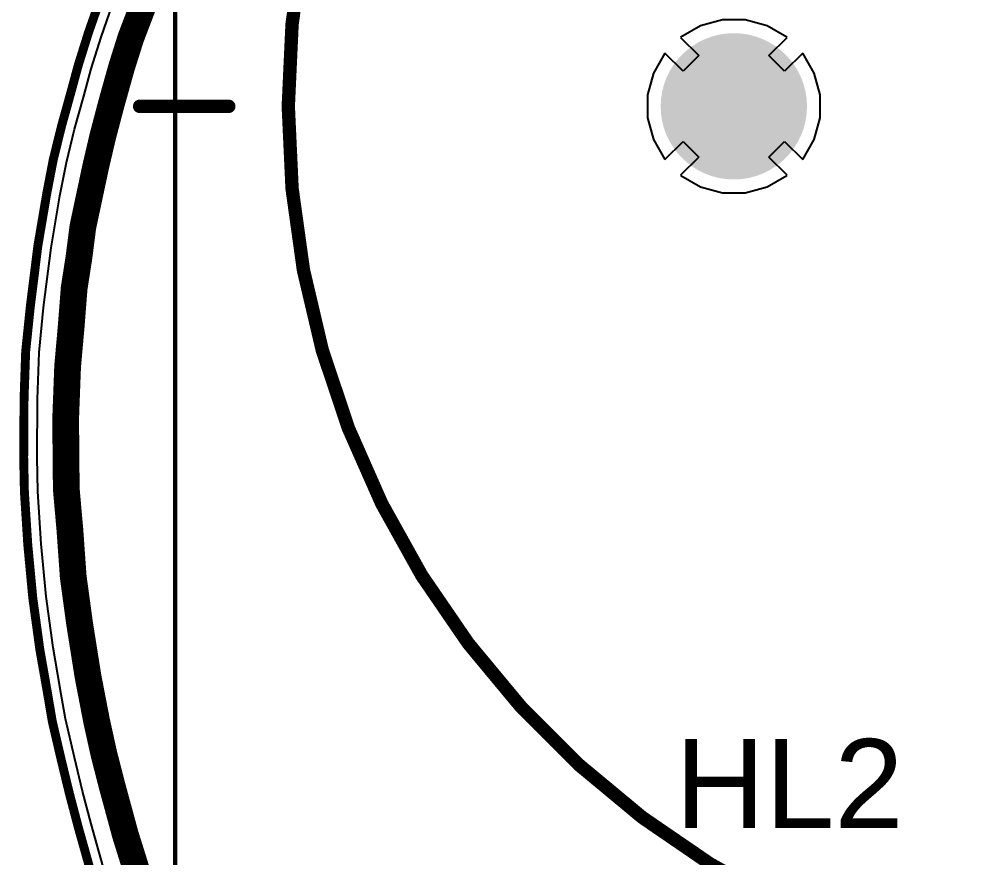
# Model space of a CAD drawing. Header units: inches. Extents: x -21.6 to 21.4, y -24.6 to 14.5.
# Drawn here: x -14.74 to -3.93, y -4.81 to 4.6 of the extents above; entities that cross this region are included whole.
import ezdxf

# ---------------------------------------------------------------- set-up
doc = ezdxf.new("R2010")
doc.units = ezdxf.units.IN
for name, color, linetype in [('Bottom 3D Body', 56, 'Continuous'), ('Bottom Courtyard', 56, 'Continuous'), ('Bottom Layer', 5, 'Continuous'), ('Bottom Overlay', 54, 'Continuous'), ('Bottom Solder', 6, 'Continuous'), ('Mechanical 4', 56, 'Continuous'), ('Multi-Layer', 9, 'Continuous'), ('Pad Holes', 156, 'Continuous'), ('Top Layer', 1, 'Continuous'), ('Top Overlay', 2, 'Continuous'), ('Top Solder', 216, 'Continuous')]:
    doc.layers.add(name, color=color, linetype=linetype)
doc.styles.add('Arial', font='', dxfattribs={"height": 0.2})
doc.styles.get('Arial').set_extended_font_data('Arial')

# ---------------------------------------------------------------- blocks, each defined once
blk = doc.blocks.new('CR2032_VAY3_15_2_B_60')
at = {"layer": 'Bottom Layer'}
h = blk.add_hatch(color=5, dxfattribs=at)
edge = h.paths.add_edge_path()
edge.add_arc((5, 0), 0.719, 0, 360)
at = {"layer": 'Bottom Solder'}
h = blk.add_hatch(color=6, dxfattribs=at)
edge = h.paths.add_edge_path()
edge.add_arc((5, 0), 0.821, 0, 360)
at = {"layer": 'Multi-Layer'}
h = blk.add_hatch(color=9, dxfattribs=at)
edge = h.paths.add_edge_path()
edge.add_arc((5, 0), 0.719, 0, 360)
at = {"layer": 'Pad Holes'}
h = blk.add_hatch(color=7, dxfattribs=at)
edge = h.paths.add_edge_path()
edge.add_arc((5, 0), 0.465, 0, 360)
at = {"layer": 'Top Layer'}
h = blk.add_hatch(color=1, dxfattribs=at)
edge = h.paths.add_edge_path()
edge.add_arc((5, 0), 0.719, 0, 360)
at = {"layer": 'Top Solder'}
h = blk.add_hatch(color=216, dxfattribs=at)
edge = h.paths.add_edge_path()
edge.add_arc((5, 0), 0.821, 0, 360)
at = {"layer": 'Bottom 3D Body'}
for points in [[(10, 0, 0.127, 0.127, 1), (-10, 0, 0.127, 0.127, 1)], [(9.968, 0, 0.0635, 0.0635, 1), (10.032, 0, 0.0635, 0.0635, 1)], [(10.636, 0, 0.0635, 0.0635, 1), (10.7, 0, 0.0635, 0.0635, 1)], [(11.636, 0, 0.0635, 0.0635, 1), (11.7, 0, 0.0635, 0.0635, 1)]]:
    blk.add_lwpolyline(points, format="xyseb", close=True, dxfattribs=at)
blk.add_lwpolyline([(11.668, 0, 0.127, 0.127, 0), (10.668, 0, 0.127, 0.127, 0)], format="xyseb", dxfattribs=at)
at = {"layer": 'Bottom Courtyard'}
blk.add_lwpolyline([(11.269, 10.25, 0.05, 0.05, 0), (11.269, -10.25, 0.05, 0.05, 0)], format="xyseb", dxfattribs=at)
at = {"layer": 'Bottom Overlay'}
for points in [[(0, 10, 0.15, 0.15, -0.414214), (10, 0, 0.15, 0.15, 0)], [(10, 0, 0.15, 0.15, -0.414214), (0, -10, 0.15, 0.15, 0)], [(11.668, 0, 0.15, 0.15, 0), (10.668, 0, 0.15, 0.15, 0)]]:
    blk.add_lwpolyline(points, format="xyseb", dxfattribs=at)
for points in [[(9.963, 0, 0.075, 0.075, 1), (10.038, 0, 0.075, 0.075, 1)], [(9.962, 0, 0.075, 0.075, 1), (10.037, 0, 0.075, 0.075, 1)], [(10.63, 0, 0.075, 0.075, 1), (10.706, 0, 0.075, 0.075, 1)], [(11.63, 0, 0.075, 0.075, 1), (11.706, 0, 0.075, 0.075, 1)]]:
    blk.add_lwpolyline(points, format="xyseb", close=True, dxfattribs=at)

msp = doc.modelspace()

# ---------------------------------------------------------------- linework, layer by layer
at = {"layer": 'Bottom Layer'}
for p, q in [((-13.968, 4.45), (-13.807, 4.91)), ((-6.853, 4.594), (-7.099, 4.528)), ((-6.597, 4.594), (-6.853, 4.594)), ((-6.351, 4.528), (-6.597, 4.594)), ((-14.081, 4.089), (-13.968, 4.45)), ((-7.099, 4.528), (-7.32, 4.4)), ((-6.13, 4.4), (-6.351, 4.528)), ((-7.32, 4.4), (-7.322, 4.399)), ((-7.322, 4.399), (-7.118, 4.195)), ((-6.332, 4.195), (-6.128, 4.399)), ((-6.128, 4.399), (-6.13, 4.4)), ((-7.5, 4.22), (-7.628, 3.999)), ((-7.499, 4.222), (-7.5, 4.22)), ((-7.295, 4.018), (-7.499, 4.222)), ((-5.951, 4.222), (-6.155, 4.018)), ((-5.95, 4.22), (-5.951, 4.222)), ((-5.822, 3.999), (-5.95, 4.22)), ((-7.118, 4.195), (-7.295, 4.018)), ((-6.155, 4.018), (-6.332, 4.195)), ((-14.165, 3.779), (-14.081, 4.089)), ((-7.628, 3.999), (-7.694, 3.753)), ((-5.756, 3.753), (-5.822, 3.999)), ((-14.269, 3.405), (-14.165, 3.779)), ((-7.694, 3.753), (-7.694, 3.497)), ((-5.756, 3.497), (-5.756, 3.753)), ((-7.694, 3.497), (-7.628, 3.251)), ((-5.822, 3.251), (-5.756, 3.497)), ((-14.362, 3.028), (-14.269, 3.405)), ((-7.628, 3.251), (-7.5, 3.03)), ((-5.95, 3.03), (-5.822, 3.251)), ((-7.499, 3.028), (-7.295, 3.232)), ((-7.295, 3.232), (-7.118, 3.055)), ((-6.332, 3.055), (-6.155, 3.232)), ((-6.155, 3.232), (-5.951, 3.028)), ((-14.435, 2.648), (-14.362, 3.028)), ((-7.5, 3.03), (-7.499, 3.028)), ((-7.118, 3.055), (-7.322, 2.851)), ((-6.128, 2.851), (-6.332, 3.055)), ((-5.951, 3.028), (-5.95, 3.03)), ((-7.322, 2.851), (-7.32, 2.85)), ((-7.32, 2.85), (-7.099, 2.722)), ((-6.351, 2.722), (-6.13, 2.85)), ((-6.13, 2.85), (-6.128, 2.851)), ((-7.099, 2.722), (-6.853, 2.656)), ((-6.597, 2.656), (-6.351, 2.722)), ((-14.535, 2.059), (-14.435, 2.648)), ((-6.853, 2.656), (-6.597, 2.656)), ((-14.619, 1.385), (-14.535, 2.059)), ((-14.672, 0.872), (-14.619, 1.385)), ((-14.69, 0.343), (-14.672, 0.872)), ((-14.694, -0.317), (-14.69, 0.343)), ((-14.686, -0.703), (-14.694, -0.317)), ((-14.648, -1.296), (-14.686, -0.703)), ((-14.592, -1.892), (-14.648, -1.296)), ((-14.513, -2.47), (-14.592, -1.892)), ((-14.431, -2.936), (-14.513, -2.47)), ((-14.373, -3.278), (-14.431, -2.936)), ((-14.271, -3.716), (-14.373, -3.278)), ((-14.179, -4.095), (-14.271, -3.716)), ((-14.081, -4.467), (-14.179, -4.095)), ((-13.944, -4.954), (-14.081, -4.467))]:
    msp.add_line(p, q, dxfattribs=at)
at = {"layer": 'Mechanical 4'}
for points in [[(-13.968, 4.45, 0.1, 0.1, 0), (-13.807, 4.91, 0.1, 0.1, 0)], [(-14.081, 4.089, 0.1, 0.1, 0), (-13.968, 4.45, 0.1, 0.1, 0)], [(-14.165, 3.779, 0.1, 0.1, 0), (-14.081, 4.089, 0.1, 0.1, 0)], [(-14.269, 3.405, 0.1, 0.1, 0), (-14.165, 3.779, 0.1, 0.1, 0)], [(-14.362, 3.028, 0.1, 0.1, 0), (-14.269, 3.405, 0.1, 0.1, 0)], [(-14.435, 2.648, 0.1, 0.1, 0), (-14.362, 3.028, 0.1, 0.1, 0)], [(-14.535, 2.059, 0.1, 0.1, 0), (-14.435, 2.648, 0.1, 0.1, 0)], [(-14.619, 1.385, 0.1, 0.1, 0), (-14.535, 2.059, 0.1, 0.1, 0)], [(-14.672, 0.872, 0.1, 0.1, 0), (-14.619, 1.385, 0.1, 0.1, 0)], [(-14.69, 0.343, 0.1, 0.1, 0), (-14.672, 0.872, 0.1, 0.1, 0)], [(-14.694, -0.317, 0.1, 0.1, 0), (-14.69, 0.343, 0.1, 0.1, 0)], [(-14.694, -0.317, 0.1, 0.1, 0), (-14.686, -0.703, 0.1, 0.1, 0)], [(-14.686, -0.703, 0.1, 0.1, 0), (-14.648, -1.296, 0.1, 0.1, 0)], [(-14.648, -1.296, 0.1, 0.1, 0), (-14.592, -1.892, 0.1, 0.1, 0)], [(-14.592, -1.892, 0.1, 0.1, 0), (-14.513, -2.47, 0.1, 0.1, 0)], [(-14.513, -2.47, 0.1, 0.1, 0), (-14.431, -2.936, 0.1, 0.1, 0)], [(-14.431, -2.936, 0.1, 0.1, 0), (-14.373, -3.278, 0.1, 0.1, 0)], [(-14.373, -3.278, 0.1, 0.1, 0), (-14.271, -3.716, 0.1, 0.1, 0)], [(-14.271, -3.716, 0.1, 0.1, 0), (-14.179, -4.095, 0.1, 0.1, 0)], [(-14.179, -4.095, 0.1, 0.1, 0), (-14.081, -4.467, 0.1, 0.1, 0)], [(-14.081, -4.467, 0.1, 0.1, 0), (-13.944, -4.954, 0.1, 0.1, 0)]]:
    msp.add_lwpolyline(points, format="xyseb", dxfattribs=at)
for points in [[(-13.993, 4.45, 0.05, 0.05, 1), (-13.943, 4.45, 0.05, 0.05, 1)], [(-13.993, 4.45, 0.05, 0.05, 1), (-13.943, 4.45, 0.05, 0.05, 1)], [(-14.106, 4.089, 0.05, 0.05, 1), (-14.056, 4.089, 0.05, 0.05, 1)], [(-14.106, 4.089, 0.05, 0.05, 1), (-14.056, 4.089, 0.05, 0.05, 1)], [(-14.19, 3.779, 0.05, 0.05, 1), (-14.14, 3.779, 0.05, 0.05, 1)], [(-14.19, 3.779, 0.05, 0.05, 1), (-14.14, 3.779, 0.05, 0.05, 1)], [(-14.294, 3.405, 0.05, 0.05, 1), (-14.244, 3.405, 0.05, 0.05, 1)], [(-14.294, 3.405, 0.05, 0.05, 1), (-14.244, 3.405, 0.05, 0.05, 1)], [(-14.387, 3.028, 0.05, 0.05, 1), (-14.337, 3.028, 0.05, 0.05, 1)], [(-14.387, 3.028, 0.05, 0.05, 1), (-14.337, 3.028, 0.05, 0.05, 1)], [(-14.46, 2.648, 0.05, 0.05, 1), (-14.41, 2.648, 0.05, 0.05, 1)], [(-14.46, 2.648, 0.05, 0.05, 1), (-14.41, 2.648, 0.05, 0.05, 1)], [(-14.56, 2.059, 0.05, 0.05, 1), (-14.51, 2.059, 0.05, 0.05, 1)], [(-14.56, 2.059, 0.05, 0.05, 1), (-14.51, 2.059, 0.05, 0.05, 1)], [(-14.644, 1.385, 0.05, 0.05, 1), (-14.594, 1.385, 0.05, 0.05, 1)], [(-14.644, 1.385, 0.05, 0.05, 1), (-14.594, 1.385, 0.05, 0.05, 1)], [(-14.697, 0.872, 0.05, 0.05, 1), (-14.647, 0.872, 0.05, 0.05, 1)], [(-14.697, 0.872, 0.05, 0.05, 1), (-14.647, 0.872, 0.05, 0.05, 1)], [(-14.715, 0.343, 0.05, 0.05, 1), (-14.665, 0.343, 0.05, 0.05, 1)], [(-14.715, 0.343, 0.05, 0.05, 1), (-14.665, 0.343, 0.05, 0.05, 1)], [(-14.719, -0.317, 0.05, 0.05, 1), (-14.669, -0.317, 0.05, 0.05, 1)], [(-14.719, -0.317, 0.05, 0.05, 1), (-14.669, -0.317, 0.05, 0.05, 1)], [(-14.711, -0.703, 0.05, 0.05, 1), (-14.661, -0.703, 0.05, 0.05, 1)], [(-14.711, -0.703, 0.05, 0.05, 1), (-14.661, -0.703, 0.05, 0.05, 1)], [(-14.673, -1.296, 0.05, 0.05, 1), (-14.623, -1.296, 0.05, 0.05, 1)], [(-14.673, -1.296, 0.05, 0.05, 1), (-14.623, -1.296, 0.05, 0.05, 1)], [(-14.617, -1.892, 0.05, 0.05, 1), (-14.567, -1.892, 0.05, 0.05, 1)], [(-14.617, -1.892, 0.05, 0.05, 1), (-14.567, -1.892, 0.05, 0.05, 1)], [(-14.538, -2.47, 0.05, 0.05, 1), (-14.488, -2.47, 0.05, 0.05, 1)], [(-14.538, -2.47, 0.05, 0.05, 1), (-14.488, -2.47, 0.05, 0.05, 1)], [(-14.456, -2.936, 0.05, 0.05, 1), (-14.406, -2.936, 0.05, 0.05, 1)], [(-14.456, -2.936, 0.05, 0.05, 1), (-14.406, -2.936, 0.05, 0.05, 1)], [(-14.398, -3.278, 0.05, 0.05, 1), (-14.348, -3.278, 0.05, 0.05, 1)], [(-14.398, -3.278, 0.05, 0.05, 1), (-14.348, -3.278, 0.05, 0.05, 1)], [(-14.296, -3.716, 0.05, 0.05, 1), (-14.246, -3.716, 0.05, 0.05, 1)], [(-14.296, -3.716, 0.05, 0.05, 1), (-14.246, -3.716, 0.05, 0.05, 1)], [(-14.204, -4.095, 0.05, 0.05, 1), (-14.154, -4.095, 0.05, 0.05, 1)], [(-14.204, -4.095, 0.05, 0.05, 1), (-14.154, -4.095, 0.05, 0.05, 1)], [(-14.106, -4.467, 0.05, 0.05, 1), (-14.056, -4.467, 0.05, 0.05, 1)], [(-14.106, -4.467, 0.05, 0.05, 1), (-14.056, -4.467, 0.05, 0.05, 1)]]:
    msp.add_lwpolyline(points, format="xyseb", close=True, dxfattribs=at)
at = {"layer": 'Top Layer'}
for p, q in [((-13.968, 4.45), (-13.807, 4.91)), ((-6.853, 4.594), (-7.099, 4.528)), ((-6.597, 4.594), (-6.853, 4.594)), ((-6.351, 4.528), (-6.597, 4.594)), ((-14.081, 4.089), (-13.968, 4.45)), ((-7.099, 4.528), (-7.32, 4.4)), ((-6.13, 4.4), (-6.351, 4.528)), ((-7.32, 4.4), (-7.322, 4.399)), ((-7.322, 4.399), (-7.118, 4.195)), ((-6.332, 4.195), (-6.128, 4.399)), ((-6.128, 4.399), (-6.13, 4.4)), ((-7.5, 4.22), (-7.628, 3.999)), ((-7.499, 4.222), (-7.5, 4.22)), ((-7.295, 4.018), (-7.499, 4.222)), ((-5.951, 4.222), (-6.155, 4.018)), ((-5.95, 4.22), (-5.951, 4.222)), ((-5.822, 3.999), (-5.95, 4.22)), ((-7.118, 4.195), (-7.295, 4.018)), ((-6.155, 4.018), (-6.332, 4.195)), ((-14.165, 3.779), (-14.081, 4.089)), ((-7.628, 3.999), (-7.694, 3.753)), ((-5.756, 3.753), (-5.822, 3.999)), ((-14.269, 3.405), (-14.165, 3.779)), ((-7.694, 3.753), (-7.694, 3.497)), ((-5.756, 3.497), (-5.756, 3.753)), ((-7.694, 3.497), (-7.628, 3.251)), ((-5.822, 3.251), (-5.756, 3.497)), ((-14.362, 3.028), (-14.269, 3.405)), ((-7.628, 3.251), (-7.5, 3.03)), ((-5.95, 3.03), (-5.822, 3.251)), ((-7.499, 3.028), (-7.295, 3.232)), ((-7.295, 3.232), (-7.118, 3.055)), ((-6.332, 3.055), (-6.155, 3.232)), ((-6.155, 3.232), (-5.951, 3.028)), ((-14.435, 2.648), (-14.362, 3.028)), ((-7.5, 3.03), (-7.499, 3.028)), ((-7.118, 3.055), (-7.322, 2.851)), ((-6.128, 2.851), (-6.332, 3.055)), ((-5.951, 3.028), (-5.95, 3.03)), ((-7.322, 2.851), (-7.32, 2.85)), ((-7.32, 2.85), (-7.099, 2.722)), ((-6.351, 2.722), (-6.13, 2.85)), ((-6.13, 2.85), (-6.128, 2.851)), ((-7.099, 2.722), (-6.853, 2.656)), ((-6.597, 2.656), (-6.351, 2.722)), ((-14.535, 2.059), (-14.435, 2.648)), ((-6.853, 2.656), (-6.597, 2.656)), ((-14.619, 1.385), (-14.535, 2.059)), ((-14.672, 0.872), (-14.619, 1.385)), ((-14.69, 0.343), (-14.672, 0.872)), ((-14.694, -0.317), (-14.69, 0.343)), ((-14.686, -0.703), (-14.694, -0.317)), ((-14.648, -1.296), (-14.686, -0.703)), ((-14.592, -1.892), (-14.648, -1.296)), ((-14.513, -2.47), (-14.592, -1.892)), ((-14.431, -2.936), (-14.513, -2.47)), ((-14.373, -3.278), (-14.431, -2.936)), ((-14.271, -3.716), (-14.373, -3.278)), ((-14.179, -4.095), (-14.271, -3.716)), ((-14.081, -4.467), (-14.179, -4.095)), ((-13.944, -4.954), (-14.081, -4.467))]:
    msp.add_line(p, q, dxfattribs=at)
at = {"layer": 'Top Overlay'}
for p, q in [((-13.826, 4.403), (-13.667, 4.858)), ((-13.428, 4.552), (-13.443, 4.516)), ((-13.421, 4.581), (-13.428, 4.552)), ((-13.406, 4.618), (-13.421, 4.581)), ((-13.443, 4.516), (-13.487, 4.414)), ((-13.937, 4.047), (-13.826, 4.403)), ((-13.497, 4.373), (-13.527, 4.257)), ((-13.487, 4.414), (-13.497, 4.373)), ((-13.541, 4.22), (-13.574, 4.144)), ((-13.527, 4.257), (-13.541, 4.22)), ((-13.581, 4.114), (-13.596, 4.063)), ((-13.574, 4.144), (-13.581, 4.114)), ((-14.02, 3.74), (-13.937, 4.047)), ((-13.596, 4.063), (-13.614, 3.98)), ((-13.643, 3.899), (-13.662, 3.852)), ((-13.614, 3.98), (-13.643, 3.899)), ((-13.662, 3.852), (-13.691, 3.735)), ((-14.124, 3.367), (-14.02, 3.739)), ((-14.02, 3.739), (-14.02, 3.74)), ((-14.02, 3.739), (-14.02, 3.739)), ((-13.702, 3.688), (-13.709, 3.659)), ((-13.691, 3.735), (-13.702, 3.688)), ((-13.738, 3.578), (-13.745, 3.549)), ((-13.709, 3.659), (-13.738, 3.578)), ((-13.764, 3.487), (-13.778, 3.429)), ((-13.745, 3.549), (-13.764, 3.487)), ((-14.215, 2.995), (-14.124, 3.367)), ((-13.789, 3.381), (-13.797, 3.338)), ((-13.778, 3.429), (-13.789, 3.381)), ((-13.811, 3.272), (-13.84, 3.199)), ((-13.804, 3.301), (-13.811, 3.272)), ((-13.797, 3.338), (-13.804, 3.301)), ((-13.848, 3.17), (-13.862, 3.097)), ((-13.84, 3.199), (-13.848, 3.17)), ((-13.862, 3.097), (-13.877, 3.002)), ((-14.287, 2.622), (-14.215, 2.995)), ((-13.884, 2.958), (-13.899, 2.885)), ((-13.877, 3.002), (-13.884, 2.958)), ((-13.906, 2.856), (-13.924, 2.794)), ((-13.899, 2.885), (-13.906, 2.856)), ((-13.939, 2.743), (-13.953, 2.656)), ((-13.924, 2.794), (-13.939, 2.743)), ((-14.387, 2.037), (-14.287, 2.622)), ((-13.953, 2.656), (-13.986, 2.455)), ((-13.993, 2.419), (-14.03, 2.273)), ((-13.986, 2.455), (-13.993, 2.419)), ((-14.03, 2.273), (-14.041, 2.174)), ((-14.041, 2.174), (-14.048, 2.145)), ((-14.048, 2.145), (-14.074, 1.93)), ((-14.47, 1.368), (-14.387, 2.037)), ((-14.088, 1.842), (-14.103, 1.769)), ((-14.074, 1.93), (-14.088, 1.842)), ((-14.103, 1.769), (-14.117, 1.682)), ((-14.117, 1.682), (-14.128, 1.583)), ((-14.128, 1.583), (-14.136, 1.489)), ((-14.143, 1.437), (-14.161, 1.157)), ((-14.136, 1.489), (-14.143, 1.437)), ((-14.522, 0.862), (-14.47, 1.368)), ((-14.161, 1.157), (-14.169, 1.069)), ((-14.176, 0.989), (-14.183, 0.901)), ((-14.169, 1.069), (-14.176, 0.989)), ((-14.183, 0.901), (-14.194, 0.803)), ((-14.54, 0.34), (-14.522, 0.862)), ((-14.194, 0.803), (-14.209, 0.613)), ((-14.209, 0.613), (-14.223, 0.124)), ((-14.544, -0.316), (-14.54, 0.34)), ((-14.223, 0.124), (-14.216, -0.671)), ((-14.537, -0.697), (-14.544, -0.316)), ((-14.499, -1.284), (-14.537, -0.697)), ((-14.216, -0.671), (-14.209, -0.692)), ((-14.209, -0.692), (-14.201, -0.868)), ((-14.201, -0.868), (-14.194, -0.889)), ((-14.194, -0.889), (-14.183, -1.032)), ((-14.183, -1.032), (-14.169, -1.214)), ((-14.443, -1.875), (-14.499, -1.284)), ((-14.169, -1.214), (-14.161, -1.294)), ((-14.161, -1.294), (-14.15, -1.509)), ((-14.15, -1.509), (-14.143, -1.582)), ((-14.143, -1.582), (-14.132, -1.732)), ((-14.132, -1.732), (-14.125, -1.798)), ((-14.125, -1.798), (-14.11, -1.914)), ((-14.365, -2.447), (-14.443, -1.875)), ((-14.11, -1.914), (-14.088, -2.024)), ((-14.088, -2.024), (-14.081, -2.067)), ((-14.081, -2.067), (-14.066, -2.184)), ((-14.066, -2.184), (-14.059, -2.264)), ((-14.059, -2.264), (-14.052, -2.323)), ((-14.052, -2.323), (-14.045, -2.367)), ((-14.045, -2.367), (-14.037, -2.425)), ((-14.283, -2.909), (-14.365, -2.447)), ((-14.037, -2.425), (-14.023, -2.505)), ((-14.023, -2.505), (-14.015, -2.542)), ((-14.015, -2.542), (-13.993, -2.629)), ((-13.993, -2.629), (-13.986, -2.666)), ((-13.986, -2.666), (-13.979, -2.739)), ((-13.979, -2.739), (-13.972, -2.775)), ((-13.972, -2.775), (-13.95, -2.921)), ((-14.283, -2.91), (-14.283, -2.909)), ((-14.226, -3.249), (-14.283, -2.91)), ((-14.283, -2.91), (-14.283, -2.91)), ((-13.95, -2.921), (-13.942, -2.965)), ((-13.942, -2.965), (-13.935, -2.994)), ((-13.935, -2.994), (-13.928, -3.03)), ((-13.928, -3.03), (-13.917, -3.07)), ((-13.917, -3.07), (-13.91, -3.1)), ((-13.91, -3.1), (-13.895, -3.151)), ((-13.895, -3.151), (-13.888, -3.202)), ((-13.888, -3.202), (-13.88, -3.231)), ((-13.88, -3.231), (-13.869, -3.322)), ((-14.125, -3.681), (-14.226, -3.249)), ((-13.869, -3.322), (-13.862, -3.366)), ((-13.862, -3.366), (-13.848, -3.439)), ((-13.848, -3.439), (-13.84, -3.468)), ((-13.84, -3.468), (-13.826, -3.504)), ((-13.826, -3.504), (-13.807, -3.566)), ((-13.807, -3.566), (-13.8, -3.596)), ((-13.8, -3.596), (-13.793, -3.647)), ((-13.793, -3.647), (-13.786, -3.676)), ((-13.786, -3.676), (-13.778, -3.727)), ((-14.034, -4.059), (-14.125, -3.681)), ((-13.778, -3.727), (-13.764, -3.785)), ((-13.764, -3.785), (-13.745, -3.869)), ((-13.745, -3.869), (-13.727, -3.917)), ((-13.727, -3.917), (-13.705, -3.99)), ((-13.705, -3.99), (-13.683, -4.077)), ((-13.936, -4.428), (-14.034, -4.059)), ((-13.683, -4.077), (-13.673, -4.124)), ((-13.673, -4.124), (-13.665, -4.154)), ((-13.665, -4.154), (-13.654, -4.194)), ((-13.654, -4.194), (-13.636, -4.241)), ((-13.636, -4.241), (-13.618, -4.303)), ((-13.618, -4.303), (-13.611, -4.332)), ((-13.801, -4.91), (-13.936, -4.428)), ((-13.611, -4.332), (-13.596, -4.42)), ((-13.596, -4.42), (-13.581, -4.478)), ((-13.581, -4.478), (-13.563, -4.526)), ((-13.563, -4.526), (-13.545, -4.566)), ((-13.545, -4.566), (-13.53, -4.602)), ((-13.53, -4.602), (-13.508, -4.69)), ((-13.508, -4.69), (-13.49, -4.774)), ((-13.49, -4.774), (-13.446, -4.883))]:
    msp.add_line(p, q, dxfattribs=at)
for points in [[(-13.492, 4.393, 0.3, 0.3, 0), (-13.352, 4.76, 0.3, 0.3, 0)], [(-13.596, 4.063, 0.3, 0.3, 0), (-13.492, 4.393, 0.3, 0.3, 0)], [(-13.709, 3.659, 0.3, 0.3, 0), (-13.596, 4.063, 0.3, 0.3, 0)], [(-13.807, 3.287, 0.3, 0.3, 0), (-13.709, 3.659, 0.3, 0.3, 0)], [(-13.884, 2.958, 0.3, 0.3, 0), (-13.807, 3.287, 0.3, 0.3, 0)], [(-13.97, 2.555, 0.3, 0.3, 0), (-13.884, 2.958, 0.3, 0.3, 0)], [(-14.03, 2.273, 0.3, 0.3, 0), (-13.97, 2.555, 0.3, 0.3, 0)], [(-14.074, 1.93, 0.3, 0.3, 0), (-14.03, 2.273, 0.3, 0.3, 0)], [(-14.128, 1.583, 0.3, 0.3, 0), (-14.074, 1.93, 0.3, 0.3, 0)], [(-14.161, 1.157, 0.3, 0.3, 0), (-14.128, 1.583, 0.3, 0.3, 0)], [(-14.201, 0.708, 0.3, 0.3, 0), (-14.161, 1.157, 0.3, 0.3, 0)], [(-14.223, 0.124, 0.3, 0.3, 0), (-14.201, 0.708, 0.3, 0.3, 0)], [(-14.223, 0.124, 0.3, 0.3, 0), (-14.22, -0.273, 0.3, 0.3, 0)], [(-14.22, -0.273, 0.3, 0.3, 0), (-14.216, -0.671, 0.3, 0.3, 0)], [(-14.216, -0.671, 0.3, 0.3, 0), (-14.176, -1.123, 0.3, 0.3, 0)], [(-14.176, -1.123, 0.3, 0.3, 0), (-14.138, -1.657, 0.3, 0.3, 0)], [(-14.138, -1.657, 0.3, 0.3, 0), (-14.066, -2.184, 0.3, 0.3, 0)], [(-14.066, -2.184, 0.3, 0.3, 0), (-13.972, -2.775, 0.3, 0.3, 0)], [(-13.972, -2.775, 0.3, 0.3, 0), (-13.875, -3.277, 0.3, 0.3, 0)], [(-13.875, -3.277, 0.3, 0.3, 0), (-13.793, -3.647, 0.3, 0.3, 0)], [(-13.793, -3.647, 0.3, 0.3, 0), (-13.705, -3.99, 0.3, 0.3, 0)], [(-13.705, -3.99, 0.3, 0.3, 0), (-13.554, -4.546, 0.3, 0.3, 0)], [(-13.554, -4.546, 0.3, 0.3, 0), (-13.39, -5.071, 0.3, 0.3, 0)]]:
    msp.add_lwpolyline(points, format="xyseb", dxfattribs=at)
for points in [[(-13.567, 4.393, 0.15, 0.15, 1), (-13.417, 4.393, 0.15, 0.15, 1)], [(-13.567, 4.393, 0.15, 0.15, 1), (-13.417, 4.393, 0.15, 0.15, 1)], [(-13.671, 4.063, 0.15, 0.15, 1), (-13.521, 4.063, 0.15, 0.15, 1)], [(-13.671, 4.063, 0.15, 0.15, 1), (-13.521, 4.063, 0.15, 0.15, 1)], [(-13.784, 3.659, 0.15, 0.15, 1), (-13.634, 3.659, 0.15, 0.15, 1)], [(-13.784, 3.659, 0.15, 0.15, 1), (-13.634, 3.659, 0.15, 0.15, 1)], [(-13.882, 3.287, 0.15, 0.15, 1), (-13.732, 3.287, 0.15, 0.15, 1)], [(-13.882, 3.287, 0.15, 0.15, 1), (-13.732, 3.287, 0.15, 0.15, 1)], [(-13.959, 2.958, 0.15, 0.15, 1), (-13.809, 2.958, 0.15, 0.15, 1)], [(-13.959, 2.958, 0.15, 0.15, 1), (-13.809, 2.958, 0.15, 0.15, 1)], [(-14.045, 2.555, 0.15, 0.15, 1), (-13.895, 2.555, 0.15, 0.15, 1)], [(-14.045, 2.555, 0.15, 0.15, 1), (-13.895, 2.555, 0.15, 0.15, 1)], [(-14.105, 2.273, 0.15, 0.15, 1), (-13.955, 2.273, 0.15, 0.15, 1)], [(-14.105, 2.273, 0.15, 0.15, 1), (-13.955, 2.273, 0.15, 0.15, 1)], [(-14.149, 1.93, 0.15, 0.15, 1), (-13.999, 1.93, 0.15, 0.15, 1)], [(-14.149, 1.93, 0.15, 0.15, 1), (-13.999, 1.93, 0.15, 0.15, 1)], [(-14.203, 1.583, 0.15, 0.15, 1), (-14.053, 1.583, 0.15, 0.15, 1)], [(-14.203, 1.583, 0.15, 0.15, 1), (-14.053, 1.583, 0.15, 0.15, 1)], [(-14.236, 1.157, 0.15, 0.15, 1), (-14.086, 1.157, 0.15, 0.15, 1)], [(-14.236, 1.157, 0.15, 0.15, 1), (-14.086, 1.157, 0.15, 0.15, 1)], [(-14.276, 0.708, 0.15, 0.15, 1), (-14.126, 0.708, 0.15, 0.15, 1)], [(-14.276, 0.708, 0.15, 0.15, 1), (-14.126, 0.708, 0.15, 0.15, 1)], [(-14.298, 0.124, 0.15, 0.15, 1), (-14.148, 0.124, 0.15, 0.15, 1)], [(-14.298, 0.124, 0.15, 0.15, 1), (-14.148, 0.124, 0.15, 0.15, 1)], [(-14.295, -0.273, 0.15, 0.15, 1), (-14.145, -0.273, 0.15, 0.15, 1)], [(-14.295, -0.273, 0.15, 0.15, 1), (-14.145, -0.273, 0.15, 0.15, 1)], [(-14.291, -0.671, 0.15, 0.15, 1), (-14.141, -0.671, 0.15, 0.15, 1)], [(-14.291, -0.671, 0.15, 0.15, 1), (-14.141, -0.671, 0.15, 0.15, 1)], [(-14.251, -1.123, 0.15, 0.15, 1), (-14.101, -1.123, 0.15, 0.15, 1)], [(-14.251, -1.123, 0.15, 0.15, 1), (-14.101, -1.123, 0.15, 0.15, 1)], [(-14.213, -1.657, 0.15, 0.15, 1), (-14.063, -1.657, 0.15, 0.15, 1)], [(-14.213, -1.657, 0.15, 0.15, 1), (-14.063, -1.657, 0.15, 0.15, 1)], [(-14.141, -2.184, 0.15, 0.15, 1), (-13.991, -2.184, 0.15, 0.15, 1)], [(-14.141, -2.184, 0.15, 0.15, 1), (-13.991, -2.184, 0.15, 0.15, 1)], [(-14.047, -2.775, 0.15, 0.15, 1), (-13.897, -2.775, 0.15, 0.15, 1)], [(-14.047, -2.775, 0.15, 0.15, 1), (-13.897, -2.775, 0.15, 0.15, 1)], [(-13.95, -3.277, 0.15, 0.15, 1), (-13.8, -3.277, 0.15, 0.15, 1)], [(-13.95, -3.277, 0.15, 0.15, 1), (-13.8, -3.277, 0.15, 0.15, 1)], [(-13.868, -3.647, 0.15, 0.15, 1), (-13.718, -3.647, 0.15, 0.15, 1)], [(-13.868, -3.647, 0.15, 0.15, 1), (-13.718, -3.647, 0.15, 0.15, 1)], [(-13.78, -3.99, 0.15, 0.15, 1), (-13.63, -3.99, 0.15, 0.15, 1)], [(-13.78, -3.99, 0.15, 0.15, 1), (-13.63, -3.99, 0.15, 0.15, 1)], [(-13.629, -4.546, 0.15, 0.15, 1), (-13.479, -4.546, 0.15, 0.15, 1)], [(-13.629, -4.546, 0.15, 0.15, 1), (-13.479, -4.546, 0.15, 0.15, 1)]]:
    msp.add_lwpolyline(points, format="xyseb", close=True, dxfattribs=at)

# ---------------------------------------------------------------- block references
at = {"rotation": 180}
msp.add_blockref('CR2032_VAY3_15_2_B_60', (-1.725, 3.625), dxfattribs=at)

# ---------------------------------------------------------------- texts
at = {"layer": 'Top Overlay', "style": 'Arial'}
msp.add_text('HL2', height=1, dxfattribs=at).set_placement((-7.383, -4.475))

doc.saveas('drawing.dxf')
